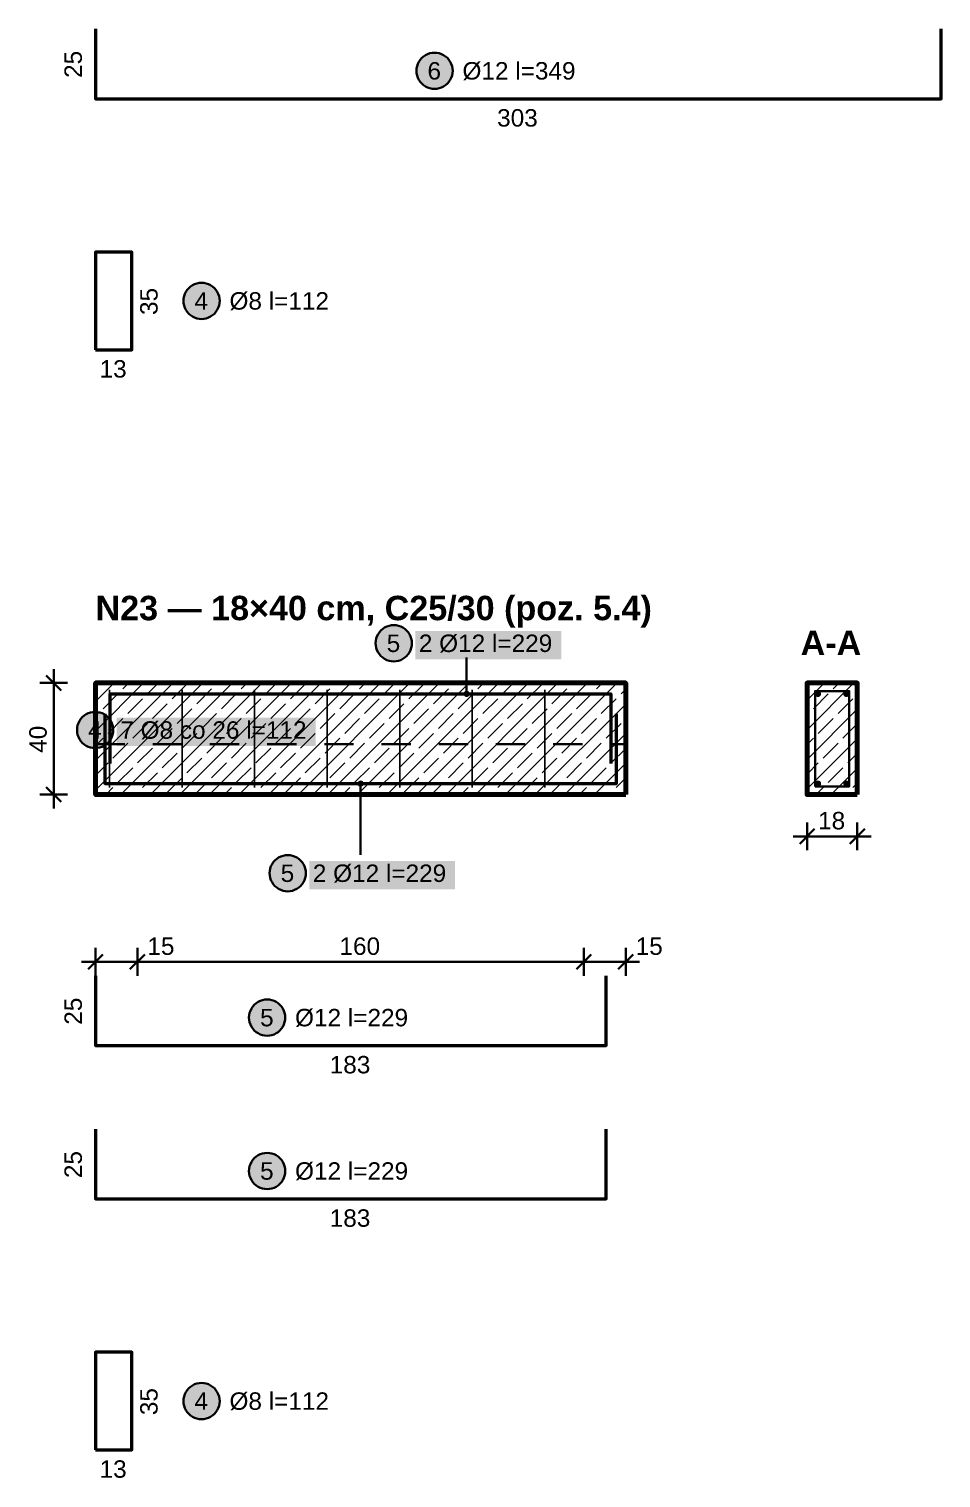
# Model space of a CAD drawing. Header units: metres. Extents: x 0.1 to 9.5, y -11.1 to -0.1.
# Drawn here: x 0.06 to 3.33, y -11.08 to -5.88 of the extents above; entities that cross this region are included whole.
import ezdxf

# ---------------------------------------------------------------- set-up
doc = ezdxf.new("R2010")
doc.units = ezdxf.units.M
doc.linetypes.add('KRESKOWA', pattern=[5.25, 4.2, -1.05])
for name, color, linetype, lineweight in [('A-KRESKOWANIE', 8, 'Continuous', 18), ('A-MASKA', 7, 'Continuous', 18), ('A-OPISY', 2, 'Continuous', 25), ('K-KONSTR', 7, 'Continuous', 50), ('K-WYMIARY', 1, 'Continuous', 25), ('K-ZBROJENIE', 1, 'Continuous', 100), ('K-ZBROJENIE-OPIS', 2, 'Continuous', 25)]:
    doc.layers.add(name, color=color, linetype=linetype, lineweight=lineweight)
doc.styles.add('PL_ARIAL', font='arial.ttf')
doc.styles.add('PL_ARIAL_B', font='arialbd.ttf')

msp = doc.modelspace()

# ---------------------------------------------------------------- hatches: boundary and pattern name
at = {"layer": 'A-MASKA', "true_color": 0xffffff}
for points in [[(1.4462, -8.1402), (1.9688, -8.1402), (1.9688, -8.039), (1.4462, -8.039)], [(0.3762, -8.4512), (1.0888, -8.4512), (1.0888, -8.35), (0.3762, -8.35)], [(1.0662, -8.9648), (1.5888, -8.9648), (1.5888, -8.8635), (1.0662, -8.8635)]]:
    msp.add_hatch(color=7, dxfattribs=at).paths.add_polyline_path(points)
at = {"layer": 'K-ZBROJENIE', "true_color": 0x000000}
for points in [[(2.9003, -8.264), (2.9002, -8.2651), (2.9, -8.2662), (2.8998, -8.2673), (2.8994, -8.2683), (2.8989, -8.2693), (2.8984, -8.2703), (2.8977, -8.2711), (2.897, -8.272), (2.8961, -8.2727), (2.8953, -8.2734), (2.8943, -8.2739), (2.8933, -8.2744), (2.8923, -8.2748), (2.8912, -8.275), (2.8901, -8.2752), (2.889, -8.2752), (2.8879, -8.2752), (2.8868, -8.275), (2.8857, -8.2748), (2.8847, -8.2744), (2.8837, -8.2739), (2.8827, -8.2734), (2.8819, -8.2727), (2.881, -8.272), (2.8803, -8.2711), (2.8796, -8.2703), (2.8791, -8.2693), (2.8786, -8.2683), (2.8782, -8.2673), (2.878, -8.2662), (2.8778, -8.2651), (2.8778, -8.264), (2.8778, -8.2629), (2.878, -8.2618), (2.8782, -8.2607), (2.8786, -8.2597), (2.8791, -8.2587), (2.8796, -8.2577), (2.8803, -8.2569), (2.881, -8.256), (2.8819, -8.2553), (2.8827, -8.2546), (2.8837, -8.2541), (2.8847, -8.2536), (2.8857, -8.2532), (2.8868, -8.253), (2.8879, -8.2528), (2.889, -8.2527), (2.8901, -8.2528), (2.8912, -8.253), (2.8923, -8.2532), (2.8933, -8.2536), (2.8943, -8.2541), (2.8953, -8.2546), (2.8961, -8.2553), (2.897, -8.256), (2.8977, -8.2569), (2.8984, -8.2577), (2.8989, -8.2587), (2.8994, -8.2597), (2.8998, -8.2607), (2.9, -8.2618), (2.9002, -8.2629)], [(3.0023, -8.264), (3.0022, -8.2651), (3.002, -8.2662), (3.0018, -8.2673), (3.0014, -8.2683), (3.0009, -8.2693), (3.0004, -8.2703), (2.9997, -8.2711), (2.999, -8.272), (2.9981, -8.2727), (2.9973, -8.2734), (2.9963, -8.2739), (2.9953, -8.2744), (2.9943, -8.2748), (2.9932, -8.275), (2.9921, -8.2752), (2.991, -8.2752), (2.9899, -8.2752), (2.9888, -8.275), (2.9877, -8.2748), (2.9867, -8.2744), (2.9857, -8.2739), (2.9847, -8.2734), (2.9839, -8.2727), (2.983, -8.272), (2.9823, -8.2711), (2.9816, -8.2703), (2.9811, -8.2693), (2.9806, -8.2683), (2.9802, -8.2673), (2.98, -8.2662), (2.9798, -8.2651), (2.9798, -8.264), (2.9798, -8.2629), (2.98, -8.2618), (2.9802, -8.2607), (2.9806, -8.2597), (2.9811, -8.2587), (2.9816, -8.2577), (2.9823, -8.2569), (2.983, -8.256), (2.9839, -8.2553), (2.9847, -8.2546), (2.9857, -8.2541), (2.9867, -8.2536), (2.9877, -8.2532), (2.9888, -8.253), (2.9899, -8.2528), (2.991, -8.2527), (2.9921, -8.2528), (2.9932, -8.253), (2.9943, -8.2532), (2.9953, -8.2536), (2.9963, -8.2541), (2.9973, -8.2546), (2.9981, -8.2553), (2.999, -8.256), (2.9997, -8.2569), (3.0004, -8.2577), (3.0009, -8.2587), (3.0014, -8.2597), (3.0018, -8.2607), (3.002, -8.2618), (3.0022, -8.2629)], [(2.9003, -8.586), (2.9002, -8.5871), (2.9, -8.5882), (2.8998, -8.5893), (2.8994, -8.5903), (2.8989, -8.5913), (2.8984, -8.5923), (2.8977, -8.5931), (2.897, -8.594), (2.8961, -8.5947), (2.8953, -8.5954), (2.8943, -8.5959), (2.8933, -8.5964), (2.8923, -8.5968), (2.8912, -8.597), (2.8901, -8.5972), (2.889, -8.5973), (2.8879, -8.5972), (2.8868, -8.597), (2.8857, -8.5968), (2.8847, -8.5964), (2.8837, -8.5959), (2.8827, -8.5954), (2.8819, -8.5947), (2.881, -8.594), (2.8803, -8.5931), (2.8796, -8.5923), (2.8791, -8.5913), (2.8786, -8.5903), (2.8782, -8.5893), (2.878, -8.5882), (2.8778, -8.5871), (2.8778, -8.586), (2.8778, -8.5849), (2.878, -8.5838), (2.8782, -8.5827), (2.8786, -8.5817), (2.8791, -8.5807), (2.8796, -8.5797), (2.8803, -8.5789), (2.881, -8.578), (2.8819, -8.5773), (2.8827, -8.5766), (2.8837, -8.5761), (2.8847, -8.5756), (2.8857, -8.5752), (2.8868, -8.575), (2.8879, -8.5748), (2.889, -8.5747), (2.8901, -8.5748), (2.8912, -8.575), (2.8923, -8.5752), (2.8933, -8.5756), (2.8943, -8.5761), (2.8953, -8.5766), (2.8961, -8.5773), (2.897, -8.578), (2.8977, -8.5789), (2.8984, -8.5797), (2.8989, -8.5807), (2.8994, -8.5817), (2.8998, -8.5827), (2.9, -8.5838), (2.9002, -8.5849)], [(3.0023, -8.586), (3.0022, -8.5871), (3.002, -8.5882), (3.0018, -8.5893), (3.0014, -8.5903), (3.0009, -8.5913), (3.0004, -8.5923), (2.9997, -8.5931), (2.999, -8.594), (2.9981, -8.5947), (2.9973, -8.5954), (2.9963, -8.5959), (2.9953, -8.5964), (2.9943, -8.5968), (2.9932, -8.597), (2.9921, -8.5972), (2.991, -8.5973), (2.9899, -8.5972), (2.9888, -8.597), (2.9877, -8.5968), (2.9867, -8.5964), (2.9857, -8.5959), (2.9847, -8.5954), (2.9839, -8.5947), (2.983, -8.594), (2.9823, -8.5931), (2.9816, -8.5923), (2.9811, -8.5913), (2.9806, -8.5903), (2.9802, -8.5893), (2.98, -8.5882), (2.9798, -8.5871), (2.9798, -8.586), (2.9798, -8.5849), (2.98, -8.5838), (2.9802, -8.5827), (2.9806, -8.5817), (2.9811, -8.5807), (2.9816, -8.5797), (2.9823, -8.5789), (2.983, -8.578), (2.9839, -8.5773), (2.9847, -8.5766), (2.9857, -8.5761), (2.9867, -8.5756), (2.9877, -8.5752), (2.9888, -8.575), (2.9899, -8.5748), (2.991, -8.5747), (2.9921, -8.5748), (2.9932, -8.575), (2.9943, -8.5752), (2.9953, -8.5756), (2.9963, -8.5761), (2.9973, -8.5766), (2.9981, -8.5773), (2.999, -8.578), (2.9997, -8.5789), (3.0004, -8.5797), (3.0009, -8.5807), (3.0014, -8.5817), (3.0018, -8.5827), (3.002, -8.5838), (3.0022, -8.5849)]]:
    msp.add_hatch(color=7, dxfattribs=at).paths.add_polyline_path(points)
at = {"layer": 'K-ZBROJENIE-OPIS', "true_color": 0xffffff}
for points in [[(1.58, -6.03), (1.5794, -6.0215), (1.5778, -6.0132), (1.5751, -6.0051), (1.5713, -5.9975), (1.5666, -5.9904), (1.561, -5.984), (1.5546, -5.9784), (1.5475, -5.9737), (1.5399, -5.9699), (1.5318, -5.9672), (1.5235, -5.9656), (1.515, -5.965), (1.5065, -5.9656), (1.4982, -5.9672), (1.4901, -5.9699), (1.4825, -5.9737), (1.4754, -5.9784), (1.469, -5.984), (1.4634, -5.9904), (1.4587, -5.9975), (1.4549, -6.0051), (1.4522, -6.0132), (1.4506, -6.0215), (1.45, -6.03), (1.4506, -6.0385), (1.4522, -6.0468), (1.4549, -6.0549), (1.4587, -6.0625), (1.4634, -6.0696), (1.469, -6.076), (1.4754, -6.0816), (1.4825, -6.0863), (1.4901, -6.0901), (1.4982, -6.0928), (1.5065, -6.0944), (1.515, -6.095), (1.5235, -6.0944), (1.5318, -6.0928), (1.5399, -6.0901), (1.5475, -6.0863), (1.5546, -6.0816), (1.561, -6.076), (1.5666, -6.0696), (1.5713, -6.0625), (1.5751, -6.0549), (1.5778, -6.0468), (1.5794, -6.0385)], [(0.745, -6.855), (0.7444, -6.8465), (0.7428, -6.8382), (0.7401, -6.8301), (0.7363, -6.8225), (0.7316, -6.8154), (0.726, -6.809), (0.7196, -6.8034), (0.7125, -6.7987), (0.7049, -6.7949), (0.6968, -6.7922), (0.6885, -6.7906), (0.68, -6.79), (0.6715, -6.7906), (0.6632, -6.7922), (0.6551, -6.7949), (0.6475, -6.7987), (0.6404, -6.8034), (0.634, -6.809), (0.6284, -6.8154), (0.6237, -6.8225), (0.6199, -6.8301), (0.6172, -6.8382), (0.6156, -6.8465), (0.615, -6.855), (0.6156, -6.8635), (0.6172, -6.8718), (0.6199, -6.8799), (0.6237, -6.8875), (0.6284, -6.8946), (0.634, -6.901), (0.6404, -6.9066), (0.6475, -6.9113), (0.6551, -6.9151), (0.6632, -6.9178), (0.6715, -6.9194), (0.68, -6.92), (0.6885, -6.9194), (0.6968, -6.9178), (0.7049, -6.9151), (0.7125, -6.9113), (0.7196, -6.9066), (0.726, -6.901), (0.7316, -6.8946), (0.7363, -6.8875), (0.7401, -6.8799), (0.7428, -6.8718), (0.7444, -6.8635)], [(1.4337, -8.0827), (1.4332, -8.0743), (1.4315, -8.0659), (1.4288, -8.0579), (1.425, -8.0502), (1.4203, -8.0432), (1.4147, -8.0368), (1.4083, -8.0312), (1.4012, -8.0265), (1.3936, -8.0227), (1.3856, -8.02), (1.3772, -8.0183), (1.3687, -8.0177), (1.3603, -8.0183), (1.3519, -8.02), (1.3439, -8.0227), (1.3362, -8.0265), (1.3292, -8.0312), (1.3228, -8.0368), (1.3172, -8.0432), (1.3125, -8.0502), (1.3087, -8.0579), (1.306, -8.0659), (1.3043, -8.0743), (1.3037, -8.0827), (1.3043, -8.0912), (1.306, -8.0996), (1.3087, -8.1076), (1.3125, -8.1152), (1.3172, -8.1223), (1.3228, -8.1287), (1.3292, -8.1343), (1.3362, -8.139), (1.3439, -8.1428), (1.3519, -8.1455), (1.3603, -8.1472), (1.3687, -8.1477), (1.3772, -8.1472), (1.3856, -8.1455), (1.3936, -8.1428), (1.4012, -8.139), (1.4083, -8.1343), (1.4147, -8.1287), (1.4203, -8.1223), (1.425, -8.1152), (1.4288, -8.1076), (1.4315, -8.0996), (1.4332, -8.0912)], [(0.3637, -8.3938), (0.3631, -8.3853), (0.3614, -8.3769), (0.3587, -8.3689), (0.3549, -8.3613), (0.3502, -8.3542), (0.3446, -8.3478), (0.3382, -8.3422), (0.3312, -8.3375), (0.3235, -8.3337), (0.3155, -8.331), (0.3071, -8.3293), (0.2987, -8.3288), (0.2902, -8.3293), (0.2818, -8.331), (0.2738, -8.3337), (0.2662, -8.3375), (0.2591, -8.3422), (0.2527, -8.3478), (0.2471, -8.3542), (0.2424, -8.3613), (0.2386, -8.3689), (0.2359, -8.3769), (0.2342, -8.3853), (0.2337, -8.3938), (0.2342, -8.4022), (0.2359, -8.4106), (0.2386, -8.4186), (0.2424, -8.4263), (0.2471, -8.4333), (0.2527, -8.4397), (0.2591, -8.4453), (0.2662, -8.45), (0.2738, -8.4538), (0.2818, -8.4565), (0.2902, -8.4582), (0.2987, -8.4588), (0.3071, -8.4582), (0.3155, -8.4565), (0.3235, -8.4538), (0.3312, -8.45), (0.3382, -8.4453), (0.3446, -8.4397), (0.3502, -8.4333), (0.3549, -8.4263), (0.3587, -8.4186), (0.3614, -8.4106), (0.3631, -8.4022)], [(1.0537, -8.9073), (1.0532, -8.8988), (1.0515, -8.8904), (1.0488, -8.8824), (1.045, -8.8748), (1.0403, -8.8677), (1.0347, -8.8613), (1.0283, -8.8557), (1.0212, -8.851), (1.0136, -8.8472), (1.0056, -8.8445), (0.9972, -8.8428), (0.9887, -8.8423), (0.9803, -8.8428), (0.9719, -8.8445), (0.9639, -8.8472), (0.9562, -8.851), (0.9492, -8.8557), (0.9428, -8.8613), (0.9372, -8.8677), (0.9325, -8.8748), (0.9287, -8.8824), (0.926, -8.8904), (0.9243, -8.8988), (0.9237, -8.9073), (0.9243, -8.9157), (0.926, -8.9241), (0.9287, -8.9321), (0.9325, -8.9398), (0.9372, -8.9468), (0.9428, -8.9532), (0.9492, -8.9588), (0.9562, -8.9635), (0.9639, -8.9673), (0.9719, -8.97), (0.9803, -8.9717), (0.9887, -8.9723), (0.9972, -8.9717), (1.0056, -8.97), (1.0136, -8.9673), (1.0212, -8.9635), (1.0283, -8.9588), (1.0347, -8.9532), (1.0403, -8.9468), (1.045, -8.9398), (1.0488, -8.9321), (1.0515, -8.9241), (1.0532, -8.9157)], [(0.98, -9.425), (0.9794, -9.4165), (0.9778, -9.4082), (0.9751, -9.4001), (0.9713, -9.3925), (0.9666, -9.3854), (0.961, -9.379), (0.9546, -9.3734), (0.9475, -9.3687), (0.9399, -9.3649), (0.9318, -9.3622), (0.9235, -9.3606), (0.915, -9.36), (0.9065, -9.3606), (0.8982, -9.3622), (0.8901, -9.3649), (0.8825, -9.3687), (0.8754, -9.3734), (0.869, -9.379), (0.8634, -9.3854), (0.8587, -9.3925), (0.8549, -9.4001), (0.8522, -9.4082), (0.8506, -9.4165), (0.85, -9.425), (0.8506, -9.4335), (0.8522, -9.4418), (0.8549, -9.4499), (0.8587, -9.4575), (0.8634, -9.4646), (0.869, -9.471), (0.8754, -9.4766), (0.8825, -9.4813), (0.8901, -9.4851), (0.8982, -9.4878), (0.9065, -9.4894), (0.915, -9.49), (0.9235, -9.4894), (0.9318, -9.4878), (0.9399, -9.4851), (0.9475, -9.4813), (0.9546, -9.4766), (0.961, -9.471), (0.9666, -9.4646), (0.9713, -9.4575), (0.9751, -9.4499), (0.9778, -9.4418), (0.9794, -9.4335)], [(0.98, -9.975), (0.9794, -9.9665), (0.9778, -9.9582), (0.9751, -9.9501), (0.9713, -9.9425), (0.9666, -9.9354), (0.961, -9.929), (0.9546, -9.9234), (0.9475, -9.9187), (0.9399, -9.9149), (0.9318, -9.9122), (0.9235, -9.9106), (0.915, -9.91), (0.9065, -9.9106), (0.8982, -9.9122), (0.8901, -9.9149), (0.8825, -9.9187), (0.8754, -9.9234), (0.869, -9.929), (0.8634, -9.9354), (0.8587, -9.9425), (0.8549, -9.9501), (0.8522, -9.9582), (0.8506, -9.9665), (0.85, -9.975), (0.8506, -9.9835), (0.8522, -9.9918), (0.8549, -9.9999), (0.8587, -10.0075), (0.8634, -10.0146), (0.869, -10.021), (0.8754, -10.0266), (0.8825, -10.0313), (0.8901, -10.0351), (0.8982, -10.0378), (0.9065, -10.0394), (0.915, -10.04), (0.9235, -10.0394), (0.9318, -10.0378), (0.9399, -10.0351), (0.9475, -10.0313), (0.9546, -10.0266), (0.961, -10.021), (0.9666, -10.0146), (0.9713, -10.0075), (0.9751, -9.9999), (0.9778, -9.9918), (0.9794, -9.9835)], [(0.745, -10.8), (0.7444, -10.7915), (0.7428, -10.7832), (0.7401, -10.7751), (0.7363, -10.7675), (0.7316, -10.7604), (0.726, -10.754), (0.7196, -10.7484), (0.7125, -10.7437), (0.7049, -10.7399), (0.6968, -10.7372), (0.6885, -10.7356), (0.68, -10.735), (0.6715, -10.7356), (0.6632, -10.7372), (0.6551, -10.7399), (0.6475, -10.7437), (0.6404, -10.7484), (0.634, -10.754), (0.6284, -10.7604), (0.6237, -10.7675), (0.6199, -10.7751), (0.6172, -10.7832), (0.6156, -10.7915), (0.615, -10.8), (0.6156, -10.8085), (0.6172, -10.8168), (0.6199, -10.8249), (0.6237, -10.8325), (0.6284, -10.8396), (0.634, -10.846), (0.6404, -10.8516), (0.6475, -10.8563), (0.6551, -10.8601), (0.6632, -10.8628), (0.6715, -10.8644), (0.68, -10.865), (0.6885, -10.8644), (0.6968, -10.8628), (0.7049, -10.8601), (0.7125, -10.8563), (0.7196, -10.8516), (0.726, -10.846), (0.7316, -10.8396), (0.7363, -10.8325), (0.7401, -10.8249), (0.7428, -10.8168), (0.7444, -10.8085)]]:
    msp.add_hatch(color=7, dxfattribs=at).paths.add_polyline_path(points)
at = {"layer": 'K-ZBROJENIE-OPIS', "true_color": 0x000000}
for points in [[(1.6413, -8.264), (1.6409, -8.2611), (1.6397, -8.2584), (1.638, -8.256), (1.6356, -8.2543), (1.6329, -8.2531), (1.63, -8.2527), (1.6271, -8.2531), (1.6244, -8.2543), (1.622, -8.256), (1.6203, -8.2584), (1.6191, -8.2611), (1.6188, -8.264), (1.6191, -8.2669), (1.6203, -8.2696), (1.622, -8.272), (1.6244, -8.2737), (1.6271, -8.2749), (1.63, -8.2752), (1.6329, -8.2749), (1.6356, -8.2737), (1.638, -8.272), (1.6397, -8.2696), (1.6409, -8.2669)], [(1.2613, -8.586), (1.2609, -8.5831), (1.2597, -8.5804), (1.258, -8.578), (1.2556, -8.5763), (1.2529, -8.5751), (1.25, -8.5747), (1.2471, -8.5751), (1.2444, -8.5763), (1.242, -8.578), (1.2403, -8.5804), (1.2391, -8.5831), (1.2388, -8.586), (1.2391, -8.5889), (1.2403, -8.5916), (1.242, -8.594), (1.2444, -8.5957), (1.2471, -8.5969), (1.25, -8.5973), (1.2529, -8.5969), (1.2556, -8.5957), (1.258, -8.594), (1.2597, -8.5916), (1.2609, -8.5889)]]:
    msp.add_hatch(color=7, dxfattribs=at).paths.add_polyline_path(points)

# ---------------------------------------------------------------- linework, layer by layer
at = {"layer": 'A-KRESKOWANIE', "lineweight": 25, "ltscale": 0.025}
for points in [[(0.3, -8.6095), (0.6845, -8.225)], [(0.3, -8.5035), (0.5785, -8.225)], [(0.3, -8.3974), (0.4724, -8.225)], [(0.3, -8.2913), (0.3663, -8.225)], [(0.3094, -8.229), (0.3133, -8.225)], [(0.3906, -8.625), (0.7906, -8.225)], [(0.3977, -8.2466), (0.4194, -8.225)], [(0.4861, -8.2643), (0.5254, -8.225)], [(0.4967, -8.625), (0.8967, -8.225)], [(0.5745, -8.282), (0.6276, -8.229)], [(0.6027, -8.625), (1.0027, -8.225)], [(0.6629, -8.2997), (0.7159, -8.2466)], [(0.7088, -8.625), (1.1088, -8.225)], [(0.7336, -8.229), (0.7376, -8.225)], [(0.8149, -8.625), (1.2149, -8.225)], [(0.822, -8.2466), (0.8436, -8.225)], [(0.9104, -8.2643), (0.9497, -8.225)], [(0.9209, -8.625), (1.3209, -8.225)], [(0.9988, -8.282), (1.0518, -8.229)], [(1.027, -8.625), (1.427, -8.225)], [(1.0872, -8.2997), (1.1402, -8.2466)], [(1.1331, -8.625), (1.5331, -8.225)], [(1.1579, -8.229), (1.1618, -8.225)], [(1.2391, -8.625), (1.6391, -8.225)], [(1.2463, -8.2466), (1.2679, -8.225)], [(1.3347, -8.2643), (1.374, -8.225)], [(1.3452, -8.625), (1.7452, -8.225)], [(1.4231, -8.282), (1.4761, -8.229)], [(1.4513, -8.625), (1.8513, -8.225)], [(1.5114, -8.2997), (1.5645, -8.2466)], [(1.5573, -8.625), (1.9573, -8.225)], [(1.5822, -8.229), (1.5861, -8.225)], [(1.6634, -8.625), (2.0634, -8.225)], [(1.6705, -8.2466), (1.6922, -8.225)], [(1.7589, -8.2643), (1.7982, -8.225)], [(1.7695, -8.625), (2.1695, -8.225)], [(1.8473, -8.282), (1.9003, -8.229)], [(1.9357, -8.2997), (1.9887, -8.2466)], [(2.0064, -8.229), (2.0104, -8.225)], [(2.0948, -8.2466), (2.1164, -8.225)], [(2.1832, -8.2643), (2.2, -8.2475)], [(2.85, -8.393), (3.018, -8.225)], [(2.85, -8.2869), (2.9119, -8.225)], [(2.8549, -8.229), (2.8589, -8.225)], [(2.9433, -8.2466), (2.965, -8.225)], [(0.327, -8.3173), (0.3801, -8.2643)], [(0.4154, -8.335), (0.4685, -8.282)], [(0.5038, -8.3527), (0.5568, -8.2997)], [(0.7513, -8.3173), (0.8043, -8.2643)], [(0.8397, -8.335), (0.8927, -8.282)], [(0.9281, -8.3527), (0.9811, -8.2997)], [(1.1756, -8.3173), (1.2286, -8.2643)], [(1.264, -8.335), (1.317, -8.282)], [(1.3523, -8.3527), (1.4054, -8.2997)], [(1.5998, -8.3173), (1.6529, -8.2643)], [(1.6882, -8.335), (1.7413, -8.282)], [(1.7766, -8.3527), (1.8296, -8.2997)], [(1.8755, -8.625), (2.2, -8.3005)], [(2.0241, -8.3173), (2.0771, -8.2643)], [(2.1125, -8.335), (2.1655, -8.282)], [(2.8726, -8.3173), (2.9257, -8.2643)], [(2.961, -8.335), (3.014, -8.282)], [(0.3, -8.3444), (0.3094, -8.335)], [(0.3447, -8.4057), (0.3977, -8.3527)], [(0.5922, -8.3704), (0.6452, -8.3173)], [(0.6806, -8.3881), (0.7336, -8.335)], [(0.769, -8.4057), (0.822, -8.3527)], [(1.0165, -8.3704), (1.0695, -8.3173)], [(1.1049, -8.3881), (1.1579, -8.335)], [(1.1932, -8.4057), (1.2463, -8.3527)], [(1.4407, -8.3704), (1.4938, -8.3173)], [(1.5291, -8.3881), (1.5822, -8.335)], [(1.6175, -8.4057), (1.6705, -8.3527)], [(1.865, -8.3704), (1.918, -8.3173)], [(1.9534, -8.3881), (2.0064, -8.335)], [(2.0418, -8.4057), (2.0948, -8.3527)], [(2.85, -8.4991), (3.03, -8.3191)], [(2.85, -8.34), (2.8549, -8.335)], [(2.8903, -8.4057), (2.9433, -8.3527)], [(0.4331, -8.4234), (0.4861, -8.3704)], [(0.5215, -8.4411), (0.5745, -8.3881)], [(0.6099, -8.4588), (0.6629, -8.4057)], [(0.8574, -8.4234), (0.9104, -8.3704)], [(0.9458, -8.4411), (0.9988, -8.3881)], [(1.0341, -8.4588), (1.0872, -8.4057)], [(1.2816, -8.4234), (1.3347, -8.3704)], [(1.37, -8.4411), (1.4231, -8.3881)], [(1.4584, -8.4588), (1.5114, -8.4057)], [(1.7059, -8.4234), (1.7589, -8.3704)], [(1.7943, -8.4411), (1.8473, -8.3881)], [(1.8827, -8.4588), (1.9357, -8.4057)], [(1.9816, -8.625), (2.2, -8.4066)], [(2.1302, -8.4234), (2.1832, -8.3704)], [(2.9787, -8.4234), (3.03, -8.3721)], [(0.3, -8.4504), (0.327, -8.4234)], [(0.3624, -8.4941), (0.4154, -8.4411)], [(0.4508, -8.5118), (0.5038, -8.4588)], [(0.6983, -8.4764), (0.7513, -8.4234)], [(0.7867, -8.4941), (0.8397, -8.4411)], [(0.875, -8.5118), (0.9281, -8.4588)], [(1.1225, -8.4764), (1.1756, -8.4234)], [(1.2109, -8.4941), (1.264, -8.4411)], [(1.2993, -8.5118), (1.3523, -8.4588)], [(1.5468, -8.4764), (1.5998, -8.4234)], [(1.6352, -8.4941), (1.6882, -8.4411)], [(1.7236, -8.5118), (1.7766, -8.4588)], [(1.9711, -8.4764), (2.0241, -8.4234)], [(2.0594, -8.4941), (2.1125, -8.4411)], [(2.1478, -8.5118), (2.2, -8.4596)], [(2.85, -8.446), (2.8726, -8.4234)], [(2.85, -8.6051), (3.03, -8.4251)], [(2.908, -8.4941), (2.961, -8.4411)], [(0.3, -8.5565), (0.3447, -8.5118)], [(0.5392, -8.5295), (0.5922, -8.4764)], [(0.6276, -8.5472), (0.6806, -8.4941)], [(0.7159, -8.5648), (0.769, -8.5118)], [(0.9634, -8.5295), (1.0165, -8.4764)], [(1.0518, -8.5472), (1.1049, -8.4941)], [(1.1402, -8.5648), (1.1932, -8.5118)], [(1.3877, -8.5295), (1.4407, -8.4764)], [(1.4761, -8.5472), (1.5291, -8.4941)], [(1.5645, -8.5648), (1.6175, -8.5118)], [(1.812, -8.5295), (1.865, -8.4764)], [(1.9003, -8.5472), (1.9534, -8.4941)], [(1.9887, -8.5648), (2.0418, -8.5118)], [(2.0877, -8.625), (2.2, -8.5127)], [(2.85, -8.5521), (2.8903, -8.5118)], [(2.9964, -8.5118), (3.03, -8.4782)], [(0.3801, -8.5825), (0.4331, -8.5295)], [(0.4685, -8.6002), (0.5215, -8.5472)], [(0.5568, -8.6179), (0.6099, -8.5648)], [(0.8043, -8.5825), (0.8574, -8.5295)], [(0.8927, -8.6002), (0.9458, -8.5472)], [(0.9811, -8.6179), (1.0341, -8.5648)], [(1.2286, -8.5825), (1.2816, -8.5295)], [(1.317, -8.6002), (1.37, -8.5472)], [(1.4054, -8.6179), (1.4584, -8.5648)], [(1.6529, -8.5825), (1.7059, -8.5295)], [(1.7413, -8.6002), (1.7943, -8.5472)], [(1.8296, -8.6179), (1.8827, -8.5648)], [(2.0771, -8.5825), (2.1302, -8.5295)], [(2.1655, -8.6002), (2.2, -8.5657)], [(2.9257, -8.5825), (2.9787, -8.5295)], [(2.9362, -8.625), (3.03, -8.5312)], [(0.3376, -8.625), (0.3624, -8.6002)], [(0.4436, -8.625), (0.4508, -8.6179)], [(0.6558, -8.625), (0.6983, -8.5825)], [(0.7618, -8.625), (0.7867, -8.6002)], [(0.8679, -8.625), (0.875, -8.6179)], [(1.08, -8.625), (1.1225, -8.5825)], [(1.1861, -8.625), (1.2109, -8.6002)], [(1.2922, -8.625), (1.2993, -8.6179)], [(1.5043, -8.625), (1.5468, -8.5825)], [(1.6104, -8.625), (1.6352, -8.6002)], [(1.7164, -8.625), (1.7236, -8.6179)], [(1.9286, -8.625), (1.9711, -8.5825)], [(2.0346, -8.625), (2.0594, -8.6002)], [(2.1407, -8.625), (2.1478, -8.6179)], [(2.1937, -8.625), (2.2, -8.6187)], [(2.8832, -8.625), (2.908, -8.6002)], [(2.9892, -8.625), (2.9964, -8.6179)], [(3.014, -8.6002), (3.03, -8.5842)]]:
    msp.add_lwpolyline(points, dxfattribs=at)
at = {"layer": 'K-KONSTR', "lineweight": 70, "ltscale": 0.025}
for points in [[(2.2, -8.625), (2.2, -8.225), (0.3, -8.225), (0.3, -8.625)], [(3.03, -8.625), (3.03, -8.225), (2.85, -8.225), (2.85, -8.625)]]:
    msp.add_lwpolyline(points, close=True, dxfattribs=at)
at = {"layer": 'K-KONSTR', "linetype": 'KRESKOWA', "lineweight": 35, "ltscale": 0.025, "flags": 128}
msp.add_lwpolyline([(0.3, -8.445), (2.2, -8.445)], dxfattribs=at)
at = {"layer": 'K-WYMIARY', "lineweight": 35, "ltscale": 0.025}
for points in [[(0.1765, -8.2515), (0.1235, -8.1985)], [(0.15, -8.675), (0.15, -8.175)], [(0.1, -8.225), (0.2, -8.225)], [(0.1, -8.625), (0.2, -8.625)], [(0.1765, -8.6515), (0.1235, -8.5985)], [(2.85, -8.825), (2.85, -8.725)], [(3.03, -8.825), (3.03, -8.725)], [(2.8, -8.775), (3.08, -8.775)], [(2.8235, -8.8015), (2.8765, -8.7485)], [(3.0035, -8.8015), (3.0565, -8.7485)], [(0.3, -9.275), (0.3, -9.175)], [(0.45, -9.275), (0.45, -9.175)], [(2.05, -9.275), (2.05, -9.175)], [(2.2, -9.275), (2.2, -9.175)], [(0.25, -9.225), (2.25, -9.225)], [(0.2735, -9.2515), (0.3265, -9.1985)], [(0.4235, -9.2515), (0.4765, -9.1985)], [(2.0235, -9.2515), (2.0765, -9.1985)], [(2.1735, -9.2515), (2.2265, -9.1985)]]:
    msp.add_lwpolyline(points, dxfattribs=at)
at = {"layer": 'K-ZBROJENIE', "lineweight": 50, "ltscale": 0.025}
for points in [[(0.3, -5.88), (0.3, -6.13), (3.33, -6.13), (3.33, -5.88)], [(0.353, -8.514), (0.353, -8.264), (2.147, -8.264), (2.147, -8.514)], [(0.333, -8.336), (0.333, -8.586), (2.167, -8.586), (2.167, -8.336)], [(0.3, -9.275), (0.3, -9.525), (2.13, -9.525), (2.13, -9.275)], [(0.3, -9.825), (0.3, -10.075), (2.13, -10.075), (2.13, -9.825)]]:
    msp.add_lwpolyline(points, dxfattribs=at)
for points in [[(0.3, -7.03), (0.43, -7.03), (0.43, -6.68), (0.3, -6.68)], [(0.3, -10.975), (0.43, -10.975), (0.43, -10.625), (0.3, -10.625)]]:
    msp.add_lwpolyline(points, close=True, dxfattribs=at)
at = {"layer": 'K-ZBROJENIE', "lineweight": 25, "ltscale": 0.025}
for points in [[(0.35, -8.6), (0.35, -8.25)], [(0.61, -8.6), (0.61, -8.25)], [(0.87, -8.6), (0.87, -8.25)], [(1.13, -8.6), (1.13, -8.25)], [(1.39, -8.6), (1.39, -8.25)], [(1.65, -8.6), (1.65, -8.25)], [(1.91, -8.6), (1.91, -8.25)]]:
    msp.add_lwpolyline(points, dxfattribs=at)
at = {"layer": 'K-ZBROJENIE', "lineweight": 35, "ltscale": 0.025}
msp.add_lwpolyline([(2.879, -8.596), (3.001, -8.596), (3.001, -8.254), (2.879, -8.254)], close=True, dxfattribs=at)
at = {"layer": 'K-ZBROJENIE-OPIS', "lineweight": 35, "ltscale": 0.025}
for points in [[(1.58, -6.03), (1.5794, -6.0215), (1.5778, -6.0132), (1.5751, -6.0051), (1.5713, -5.9975), (1.5666, -5.9904), (1.561, -5.984), (1.5546, -5.9784), (1.5475, -5.9737), (1.5399, -5.9699), (1.5318, -5.9672), (1.5235, -5.9656), (1.515, -5.965), (1.5065, -5.9656), (1.4982, -5.9672), (1.4901, -5.9699), (1.4825, -5.9737), (1.4754, -5.9784), (1.469, -5.984), (1.4634, -5.9904), (1.4587, -5.9975), (1.4549, -6.0051), (1.4522, -6.0132), (1.4506, -6.0215), (1.45, -6.03), (1.4506, -6.0385), (1.4522, -6.0468), (1.4549, -6.0549), (1.4587, -6.0625), (1.4634, -6.0696), (1.469, -6.076), (1.4754, -6.0816), (1.4825, -6.0863), (1.4901, -6.0901), (1.4982, -6.0928), (1.5065, -6.0944), (1.515, -6.095), (1.5235, -6.0944), (1.5318, -6.0928), (1.5399, -6.0901), (1.5475, -6.0863), (1.5546, -6.0816), (1.561, -6.076), (1.5666, -6.0696), (1.5713, -6.0625), (1.5751, -6.0549), (1.5778, -6.0468), (1.5794, -6.0385)], [(0.745, -6.855), (0.7444, -6.8465), (0.7428, -6.8382), (0.7401, -6.8301), (0.7363, -6.8225), (0.7316, -6.8154), (0.726, -6.809), (0.7196, -6.8034), (0.7125, -6.7987), (0.7049, -6.7949), (0.6968, -6.7922), (0.6885, -6.7906), (0.68, -6.79), (0.6715, -6.7906), (0.6632, -6.7922), (0.6551, -6.7949), (0.6475, -6.7987), (0.6404, -6.8034), (0.634, -6.809), (0.6284, -6.8154), (0.6237, -6.8225), (0.6199, -6.8301), (0.6172, -6.8382), (0.6156, -6.8465), (0.615, -6.855), (0.6156, -6.8635), (0.6172, -6.8718), (0.6199, -6.8799), (0.6237, -6.8875), (0.6284, -6.8946), (0.634, -6.901), (0.6404, -6.9066), (0.6475, -6.9113), (0.6551, -6.9151), (0.6632, -6.9178), (0.6715, -6.9194), (0.68, -6.92), (0.6885, -6.9194), (0.6968, -6.9178), (0.7049, -6.9151), (0.7125, -6.9113), (0.7196, -6.9066), (0.726, -6.901), (0.7316, -6.8946), (0.7363, -6.8875), (0.7401, -6.8799), (0.7428, -6.8718), (0.7444, -6.8635)], [(1.4337, -8.0827), (1.4332, -8.0743), (1.4315, -8.0659), (1.4288, -8.0579), (1.425, -8.0502), (1.4203, -8.0432), (1.4147, -8.0368), (1.4083, -8.0312), (1.4012, -8.0265), (1.3936, -8.0227), (1.3856, -8.02), (1.3772, -8.0183), (1.3687, -8.0177), (1.3603, -8.0183), (1.3519, -8.02), (1.3439, -8.0227), (1.3362, -8.0265), (1.3292, -8.0312), (1.3228, -8.0368), (1.3172, -8.0432), (1.3125, -8.0502), (1.3087, -8.0579), (1.306, -8.0659), (1.3043, -8.0743), (1.3037, -8.0827), (1.3043, -8.0912), (1.306, -8.0996), (1.3087, -8.1076), (1.3125, -8.1152), (1.3172, -8.1223), (1.3228, -8.1287), (1.3292, -8.1343), (1.3362, -8.139), (1.3439, -8.1428), (1.3519, -8.1455), (1.3603, -8.1472), (1.3687, -8.1477), (1.3772, -8.1472), (1.3856, -8.1455), (1.3936, -8.1428), (1.4012, -8.139), (1.4083, -8.1343), (1.4147, -8.1287), (1.4203, -8.1223), (1.425, -8.1152), (1.4288, -8.1076), (1.4315, -8.0996), (1.4332, -8.0912)], [(0.3637, -8.3938), (0.3631, -8.3853), (0.3614, -8.3769), (0.3587, -8.3689), (0.3549, -8.3613), (0.3502, -8.3542), (0.3446, -8.3478), (0.3382, -8.3422), (0.3312, -8.3375), (0.3235, -8.3337), (0.3155, -8.331), (0.3071, -8.3293), (0.2987, -8.3288), (0.2902, -8.3293), (0.2818, -8.331), (0.2738, -8.3337), (0.2662, -8.3375), (0.2591, -8.3422), (0.2527, -8.3478), (0.2471, -8.3542), (0.2424, -8.3613), (0.2386, -8.3689), (0.2359, -8.3769), (0.2342, -8.3853), (0.2337, -8.3938), (0.2342, -8.4022), (0.2359, -8.4106), (0.2386, -8.4186), (0.2424, -8.4263), (0.2471, -8.4333), (0.2527, -8.4397), (0.2591, -8.4453), (0.2662, -8.45), (0.2738, -8.4538), (0.2818, -8.4565), (0.2902, -8.4582), (0.2987, -8.4588), (0.3071, -8.4582), (0.3155, -8.4565), (0.3235, -8.4538), (0.3312, -8.45), (0.3382, -8.4453), (0.3446, -8.4397), (0.3502, -8.4333), (0.3549, -8.4263), (0.3587, -8.4186), (0.3614, -8.4106), (0.3631, -8.4022)], [(1.0537, -8.9073), (1.0532, -8.8988), (1.0515, -8.8904), (1.0488, -8.8824), (1.045, -8.8748), (1.0403, -8.8677), (1.0347, -8.8613), (1.0283, -8.8557), (1.0212, -8.851), (1.0136, -8.8472), (1.0056, -8.8445), (0.9972, -8.8428), (0.9887, -8.8423), (0.9803, -8.8428), (0.9719, -8.8445), (0.9639, -8.8472), (0.9562, -8.851), (0.9492, -8.8557), (0.9428, -8.8613), (0.9372, -8.8677), (0.9325, -8.8748), (0.9287, -8.8824), (0.926, -8.8904), (0.9243, -8.8988), (0.9237, -8.9073), (0.9243, -8.9157), (0.926, -8.9241), (0.9287, -8.9321), (0.9325, -8.9398), (0.9372, -8.9468), (0.9428, -8.9532), (0.9492, -8.9588), (0.9562, -8.9635), (0.9639, -8.9673), (0.9719, -8.97), (0.9803, -8.9717), (0.9887, -8.9723), (0.9972, -8.9717), (1.0056, -8.97), (1.0136, -8.9673), (1.0212, -8.9635), (1.0283, -8.9588), (1.0347, -8.9532), (1.0403, -8.9468), (1.045, -8.9398), (1.0488, -8.9321), (1.0515, -8.9241), (1.0532, -8.9157)], [(0.98, -9.425), (0.9794, -9.4165), (0.9778, -9.4082), (0.9751, -9.4001), (0.9713, -9.3925), (0.9666, -9.3854), (0.961, -9.379), (0.9546, -9.3734), (0.9475, -9.3687), (0.9399, -9.3649), (0.9318, -9.3622), (0.9235, -9.3606), (0.915, -9.36), (0.9065, -9.3606), (0.8982, -9.3622), (0.8901, -9.3649), (0.8825, -9.3687), (0.8754, -9.3734), (0.869, -9.379), (0.8634, -9.3854), (0.8587, -9.3925), (0.8549, -9.4001), (0.8522, -9.4082), (0.8506, -9.4165), (0.85, -9.425), (0.8506, -9.4335), (0.8522, -9.4418), (0.8549, -9.4499), (0.8587, -9.4575), (0.8634, -9.4646), (0.869, -9.471), (0.8754, -9.4766), (0.8825, -9.4813), (0.8901, -9.4851), (0.8982, -9.4878), (0.9065, -9.4894), (0.915, -9.49), (0.9235, -9.4894), (0.9318, -9.4878), (0.9399, -9.4851), (0.9475, -9.4813), (0.9546, -9.4766), (0.961, -9.471), (0.9666, -9.4646), (0.9713, -9.4575), (0.9751, -9.4499), (0.9778, -9.4418), (0.9794, -9.4335)], [(0.98, -9.975), (0.9794, -9.9665), (0.9778, -9.9582), (0.9751, -9.9501), (0.9713, -9.9425), (0.9666, -9.9354), (0.961, -9.929), (0.9546, -9.9234), (0.9475, -9.9187), (0.9399, -9.9149), (0.9318, -9.9122), (0.9235, -9.9106), (0.915, -9.91), (0.9065, -9.9106), (0.8982, -9.9122), (0.8901, -9.9149), (0.8825, -9.9187), (0.8754, -9.9234), (0.869, -9.929), (0.8634, -9.9354), (0.8587, -9.9425), (0.8549, -9.9501), (0.8522, -9.9582), (0.8506, -9.9665), (0.85, -9.975), (0.8506, -9.9835), (0.8522, -9.9918), (0.8549, -9.9999), (0.8587, -10.0075), (0.8634, -10.0146), (0.869, -10.021), (0.8754, -10.0266), (0.8825, -10.0313), (0.8901, -10.0351), (0.8982, -10.0378), (0.9065, -10.0394), (0.915, -10.04), (0.9235, -10.0394), (0.9318, -10.0378), (0.9399, -10.0351), (0.9475, -10.0313), (0.9546, -10.0266), (0.961, -10.021), (0.9666, -10.0146), (0.9713, -10.0075), (0.9751, -9.9999), (0.9778, -9.9918), (0.9794, -9.9835)], [(0.745, -10.8), (0.7444, -10.7915), (0.7428, -10.7832), (0.7401, -10.7751), (0.7363, -10.7675), (0.7316, -10.7604), (0.726, -10.754), (0.7196, -10.7484), (0.7125, -10.7437), (0.7049, -10.7399), (0.6968, -10.7372), (0.6885, -10.7356), (0.68, -10.735), (0.6715, -10.7356), (0.6632, -10.7372), (0.6551, -10.7399), (0.6475, -10.7437), (0.6404, -10.7484), (0.634, -10.754), (0.6284, -10.7604), (0.6237, -10.7675), (0.6199, -10.7751), (0.6172, -10.7832), (0.6156, -10.7915), (0.615, -10.8), (0.6156, -10.8085), (0.6172, -10.8168), (0.6199, -10.8249), (0.6237, -10.8325), (0.6284, -10.8396), (0.634, -10.846), (0.6404, -10.8516), (0.6475, -10.8563), (0.6551, -10.8601), (0.6632, -10.8628), (0.6715, -10.8644), (0.68, -10.865), (0.6885, -10.8644), (0.6968, -10.8628), (0.7049, -10.8601), (0.7125, -10.8563), (0.7196, -10.8516), (0.726, -10.846), (0.7316, -10.8396), (0.7363, -10.8325), (0.7401, -10.8249), (0.7428, -10.8168), (0.7444, -10.8085)]]:
    msp.add_lwpolyline(points, close=True, dxfattribs=at)
for points in [[(1.63, -8.264), (1.63, -8.134)], [(1.25, -8.586), (1.25, -8.841)]]:
    msp.add_lwpolyline(points, dxfattribs=at)

# ---------------------------------------------------------------- texts
at = {"layer": 'A-OPISY', "style": 'PL_ARIAL_B'}
for s, p in [('N23 — 18×40 cm, C25/30 (poz. 5.4)', (0.3, -8)), ('A-A', (2.827, -8.125))]:
    msp.add_text(s, height=0.0875, dxfattribs=at).set_placement(p)
at = {"layer": 'K-WYMIARY', "style": 'PL_ARIAL'}
msp.add_text('40', height=0.0625, rotation=90, dxfattribs=at).set_placement((0.125, -8.4755))
for s, p in [('18', (2.8895, -8.75)), ('15', (0.4858, -9.2)), ('160', (1.1742, -9.2)), ('15', (2.2358, -9.2))]:
    msp.add_text(s, height=0.0625, dxfattribs=at).set_placement(p)
at = {"layer": 'K-ZBROJENIE-OPIS', "style": 'PL_ARIAL'}
for s, p in [('25', (0.2511, -6.0555)), ('35', (0.5225, -6.9055)), ('25', (0.2511, -9.4505)), ('25', (0.2511, -10.0005)), ('35', (0.5225, -10.8505))]:
    msp.add_text(s, height=0.0625, rotation=90, dxfattribs=at).set_placement(p)
for s, p in [('6', (1.4897, -6.0613)), ('Ø12 l=349', (1.615, -6.0613)), ('303', (1.7392, -6.23)), ('4', (0.6547, -6.8863)), ('Ø8 l=112', (0.78, -6.8863)), ('13', (0.3145, -7.13)), ('5', (1.3435, -8.114)), ('2 Ø12 l=229', (1.4587, -8.114)), ('4', (0.2734, -8.425)), ('7 Ø8 co 26 l=112', (0.3887, -8.425)), ('5', (0.9635, -8.9385)), ('2 Ø12 l=229', (1.0787, -8.9385)), ('5', (0.8897, -9.4562)), ('Ø12 l=229', (1.015, -9.4562)), ('183', (1.1392, -9.625)), ('5', (0.8897, -10.0062)), ('Ø12 l=229', (1.015, -10.0062)), ('183', (1.1392, -10.175)), ('4', (0.6547, -10.8313)), ('Ø8 l=112', (0.78, -10.8313)), ('13', (0.3145, -11.075))]:
    msp.add_text(s, height=0.0625, dxfattribs=at).set_placement(p)

doc.saveas('drawing.dxf')
